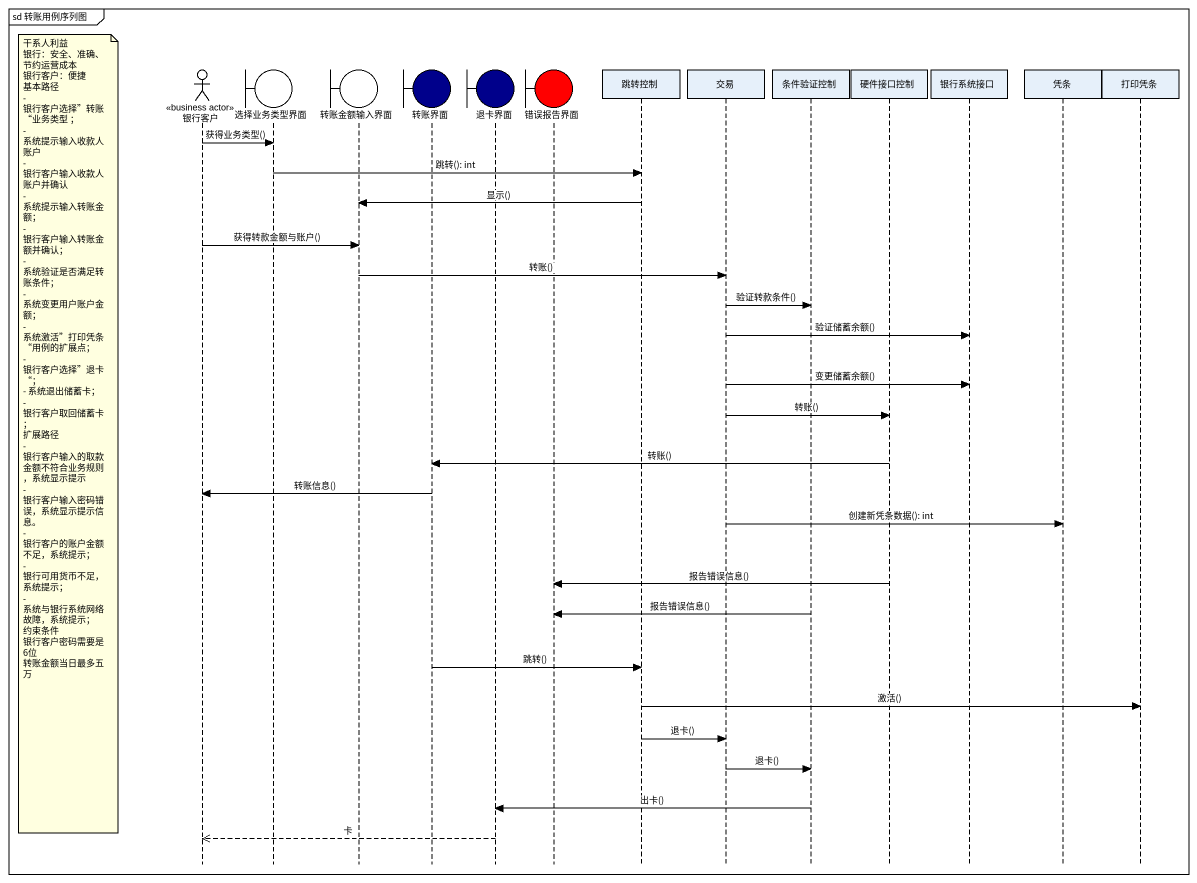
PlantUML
@startuml
mainframe sd 转账用例序列图
hide footbox
actor 银行客户 <<business actor>>
boundary 选择业务类型界面
boundary 转账金额输入界面
boundary 转账界面 #00008B
boundary 退卡界面 #00008B
boundary 错误报告界面 #FF0000
participant 跳转控制
participant 交易
participant 条件验证控制
participant 硬件接口控制
participant 银行系统接口
participant 凭条
participant 打印凭条

银行客户 -> 选择业务类型界面 : 获得业务类型()
选择业务类型界面 -> 跳转控制 : 跳转(): int
跳转控制 -> 转账金额输入界面 : 显示()
银行客户 -> 转账金额输入界面 : 获得转款金额与账户()
转账金额输入界面 -> 交易 : 转账()
交易 -> 条件验证控制 : 验证转款条件()
交易 -> 银行系统接口 : 验证储蓄余额()
交易 -> 银行系统接口 : 变更储蓄余额()
交易 -> 硬件接口控制 : 转账()
note left of 银行客户
  干系人利益
  银行：安全、准确、节约运营成本
  银行客户：便捷
  基本路径
  - 银行客户选择”转账“业务类型 ；
  - 系统提示输入收款人账户
  - 银行客户输入收款人账户并确认
  - 系统提示输入转账金额；
  - 银行客户输入转账金额并确认；
  - 系统验证是否满足转账条件；
  - 系统变更用户账户金额；
  - 系统激活”打印凭条“用例的扩展点；
  - 银行客户选择”退卡“；
  - 系统退出储蓄卡；
  - 银行客户取回储蓄卡；
  扩展路径
  - 银行客户输入的取款金额不符合业务规则，系统显示提示
  - 银行客户输入密码错误，系统显示提示信息。
  - 银行客户的账户金额不足，系统提示；
  - 银行可用货币不足，系统提示；
  - 系统与银行系统网络故障，系统提示；
  约束条件
  银行客户密码需要是6位
  转账金额当日最多五万
end note
硬件接口控制 -> 转账界面 : 转账()
转账界面 -> 银行客户 : 转账信息()
交易 -> 凭条 : 创建新凭条数据(): int
硬件接口控制 -> 错误报告界面 : 报告错误信息()
条件验证控制 -> 错误报告界面 : 报告错误信息()
转账界面 -> 跳转控制 : 跳转()
跳转控制 -> 打印凭条 : 激活()
跳转控制 -> 交易 : 退卡()
交易 -> 条件验证控制 : 退卡()
条件验证控制 -> 退卡界面 : 出卡()
退卡界面 -->> 银行客户 : 卡
@enduml
